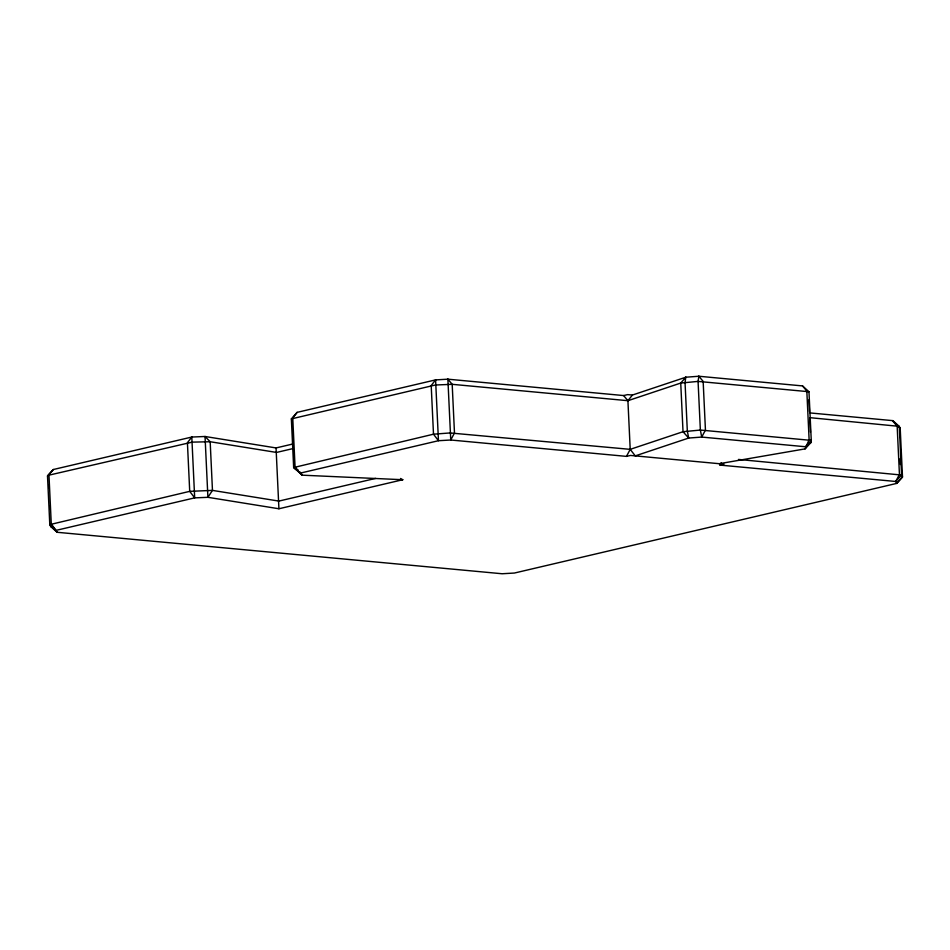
<?xml version="1.0" encoding="UTF-8"?>
<svg xmlns="http://www.w3.org/2000/svg" width="950" height="950" viewBox="0 0 950 950"><rect width="100%" height="100%" fill="white"/><g stroke="black" fill="none" stroke-linecap="round" stroke-linejoin="round"><path stroke-width="1.43" d="M297.136 412.359L292.754 418L295.046 466.664L300.01 473.183L438.461 440.717L450.751 440.004L626.477 456.38L630.206 449.35L627.914 400.698L623.604 395.556L447.878 379.181L435.587 379.893L297.136 412.359L291.353 418.891L293.657 467.543L302.302 475.178L402.776 479.726L400.52 478.491M810.148 412.941L892.846 420.648L899.27 426.372L901.574 475.036L895.707 481.472L719.981 465.096L721.228 462.757M807.892 444.517L805.089 448.887L719.233 463.707M293.336 443.887L276.046 447.937L205.034 436.489L191.805 437.048L53.354 469.514L47.5 475.95L49.792 524.614L50.73 526.561L57.154 532.285L502.122 573.753L514.413 573.04L896.646 483.419L902.5 476.983L900.208 428.319L899.27 426.372L810.018 417.668M291.353 418.891L435.409 384.999L452.188 384.322L627.914 400.698L632.391 395.058L685.817 377.221L698.844 376.247L802.524 385.914L808.972 391.733L811.264 440.396L810.956 442.546L805.089 448.887L809.115 439.707L806.823 391.056L802.524 385.914M47.5 475.95L53.354 469.514M808.592 443.424L810.956 442.546L810.825 439.601M627.914 400.698L680.734 383.064L698.072 381.401L808.972 391.733M630.206 449.35L683.026 431.716L700.364 430.053L811.264 440.396L805.386 446.738L701.717 437.071L688.691 438.045L635.265 455.881L630.206 449.35L449.991 432.951L433.497 434.197L293.657 467.543L295.949 469.549L297.979 469.918M292.446 448.709L276.557 452.438L210.176 441.738L192.232 442.13L48.973 475.154L51.264 523.818L57.154 532.285L52.856 527.143L50.73 526.561L50.587 523.604M623.604 395.556L627.629 394.618L632.391 395.058M375.594 478.408L278.861 501.089L212.467 490.39L189.715 491.352L49.792 524.614L56.228 530.337L194.679 497.871L207.908 497.313L278.92 508.761L402.776 479.726M626.477 456.38L630.491 455.442L723.995 464.146L719.981 465.096M738.482 459.444L901.574 475.036L902.5 476.983L896.646 483.419L895.707 481.472L899.436 474.442L897.144 425.79L892.846 420.648L893.772 422.596M300.01 473.183L302.302 475.178L300.319 472.138M894.841 423.546L900.208 428.319M276.046 447.937L278.92 508.761M900.125 458.601L900.398 464.503M808.949 399.784L809.495 411.588M809.851 418.962L810.469 432.226M48.782 485.272L48.913 488.217M49.756 505.911L49.887 508.867M435.587 379.893L438.461 440.717L433.497 434.197L431.205 385.546L435.587 379.893M447.878 379.181L450.751 440.004L454.48 432.974L452.188 384.322L447.878 379.181M685.817 377.221L685.033 382.363L687.325 431.027L688.691 438.045L683.026 431.716L680.734 383.064L685.817 377.221M698.844 376.247L698.072 381.401L700.364 430.053L701.717 437.071L705.446 430.053L703.154 381.389L698.844 376.247M212.467 490.39L207.908 497.313L205.034 436.489L210.176 441.738L212.467 490.39M191.805 437.048L187.423 442.7L189.715 491.352L194.679 497.871L191.805 437.048"/></g></svg>
